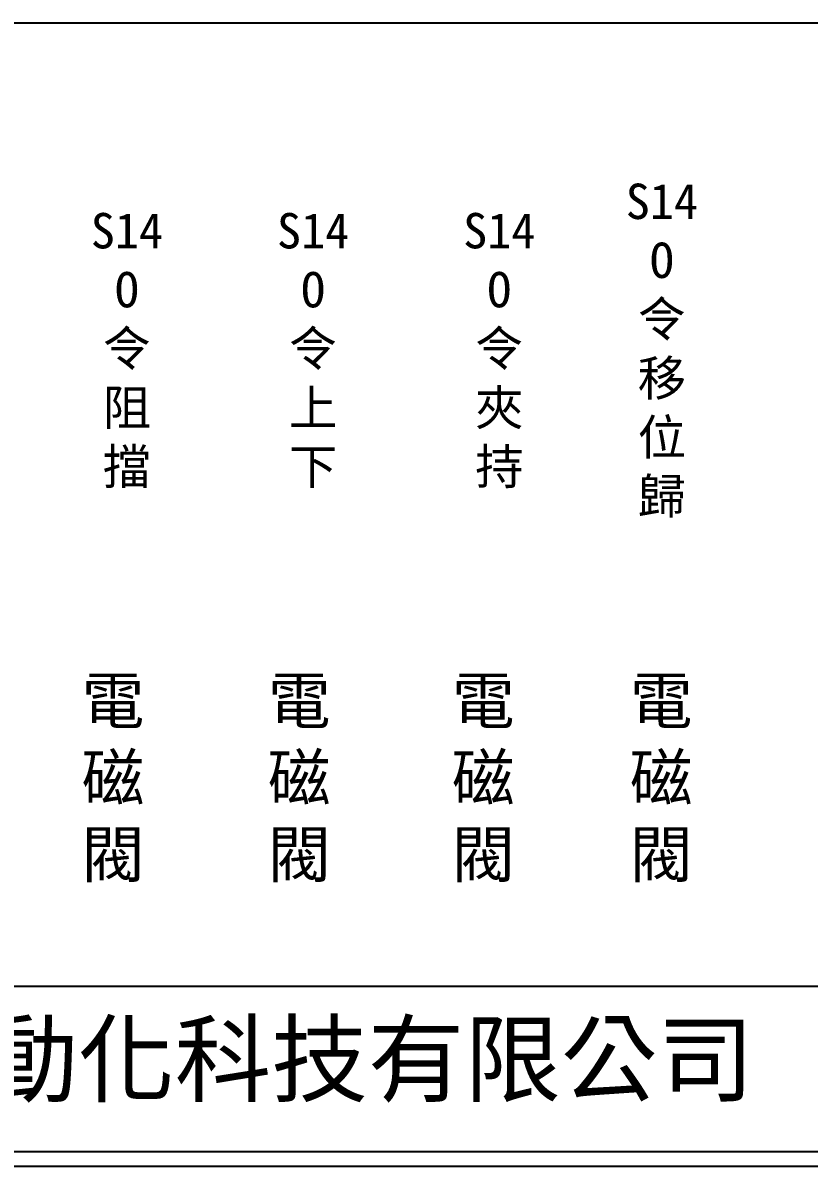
# Model space of a CAD drawing. Extents: x 889 to 1176, y 251 to 455.
# Drawn here: x 955.7 to 1022.4, y 251.2 to 348.2 of the extents above; entities that cross this region are included whole.
import ezdxf

# ---------------------------------------------------------------- set-up
doc = ezdxf.new("R2010")
doc.units = 0
doc.layers.add('圖框層', color=7, linetype='CONTINUOUS')
doc.layers.add('標尺寸層', color=3, linetype='CONTINUOUS')
doc.styles.add('CNS', font='romanc.shx', dxfattribs={"bigfont": 'chineset.shx'})
doc.styles.add('STSL', font='kaiu.ttf')

msp = doc.modelspace()

# ---------------------------------------------------------------- linework, layer by layer
at = {"layer": '圖框層', "color": 7}
for p, q in [((890.321, 266.445), (1174.821, 266.445)), ((890.321, 252.445), (1174.821, 252.445)), ((889.071, 251.195), (1176.071, 251.195))]:
    msp.add_line(p, q, dxfattribs=at)
at = {"layer": '標尺寸層', "color": 7}
msp.add_line((893.818, 348.153), (1171.69, 348.153), dxfattribs=at)

# ---------------------------------------------------------------- texts
at = {"layer": '圖框層', "color": 4, "style": 'STSL'}
msp.add_text('泓陞自動化科技有限公司', height=6, dxfattribs=at).set_placement((927.675, 257.271))
at = {"layer": '標尺寸層', "color": 7, "attachment_point": 5, "style": 'CNS'}
for s, insert, char_height, width in [('{\\fDFKai-SB|b0|i0|c136|p65;S14\\PO令移位歸}', (1009.892, 320.36), 3, 2.84806), ('{\\fDFKai-SB|b0|i0|c136|p65;S14\\PO令阻擋}', (964.542, 320.36), 3, 2.84806), ('{\\fDFKai-SB|b0|i0|c136|p65;S14\\PO令上下}', (980.326, 320.36), 3, 2.84806), ('{\\fDFKai-SB|b0|i0|c136|p65;S14\\PO令夾持}', (996.109, 320.36), 3, 2.84806), ('{\\fDFKai-SB|b0|i0|c136|p65;電磁閥}', (963.366, 283.937), 3.9, 8.6627), ('{\\fDFKai-SB|b0|i0|c136|p65;電磁閥}', (979.149, 283.937), 3.9, 8.6627), ('{\\fDFKai-SB|b0|i0|c136|p65;電磁閥}', (994.746, 283.937), 3.9, 8.6627), ('{\\fDFKai-SB|b0|i0|c136|p65;電磁閥}', (1009.831, 283.937), 3.9, 8.6627)]:
    msp.add_mtext(s, dxfattribs=dict(at, insert=insert, char_height=char_height, width=width))

doc.saveas('drawing.dxf')
